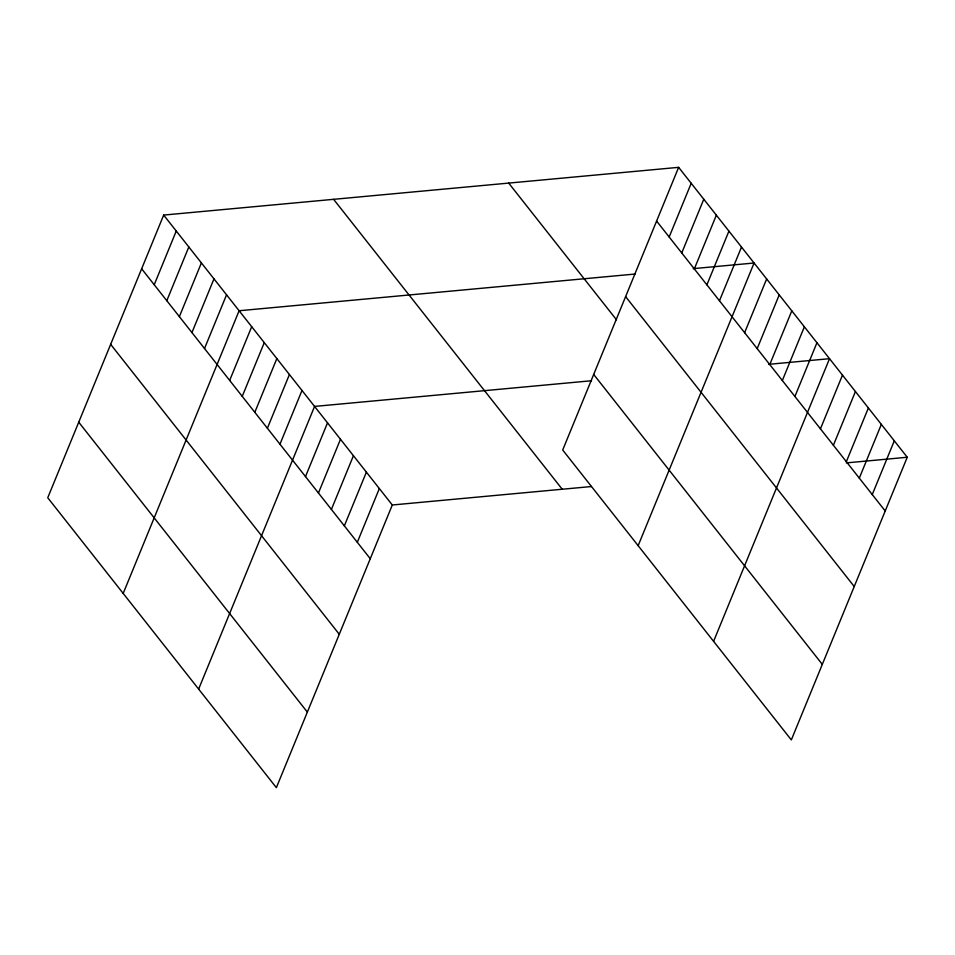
<?xml version="1.0" encoding="UTF-8"?>
<svg xmlns="http://www.w3.org/2000/svg" width="955" height="955" viewBox="0 0 955 955"><rect width="100%" height="100%" fill="white"/><g stroke="black" fill="none" stroke-linecap="round" stroke-linejoin="round"><path stroke-width="1.43" d="M163.675 215.078L47.75 497.746L276.365 787.66L392.302 504.992L163.675 215.078L678.635 167.34L907.25 457.254L791.325 739.922L562.698 450.008L678.635 167.34M154.221 284.745L176.257 231.026M166.791 300.694L188.827 246.963M179.373 316.642L201.398 262.912M191.943 332.579L213.98 278.86M204.513 348.527L226.55 294.809M123.195 593.413L239.12 310.745L635.123 274.037M229.666 380.424L251.702 326.694M242.236 396.361L264.272 342.642M254.806 412.309L276.843 358.591M267.388 428.258L289.425 374.527M279.958 444.206L301.995 390.476M198.64 689.092L314.565 406.424L591.503 380.747M305.493 476.581L327.517 422.85M318.445 493.007L340.481 439.276M331.397 509.433L353.434 455.702M344.349 525.859L366.386 472.14M357.313 542.285L379.338 488.566M669.168 237.007L691.205 183.288M681.751 252.956L703.787 199.225M694.321 268.904L716.357 215.173M706.891 284.841L728.928 231.122M719.473 300.789L741.498 247.07M638.143 545.675L754.08 263.007L693.187 268.653M744.614 332.686L766.65 278.956M757.196 348.623L779.22 294.904M769.766 364.571L791.802 310.853M782.336 380.52L804.373 326.789M794.906 396.468L816.943 342.738M713.588 641.354L829.525 358.686L768.632 364.333M820.441 428.843L842.477 375.112M833.393 445.269L855.429 391.538M846.345 461.695L868.382 407.964M859.309 478.121L881.346 424.402M872.261 494.547L894.298 440.828M392.302 504.992L591.408 486.537M846.357 462.9L907.25 457.254M656.598 221.059L885.213 510.985M625.609 296.611L854.236 586.537M508.705 183.097L616.476 319.77M593.688 374.456L822.303 664.37M333.617 199.32L562.232 489.235M141.65 268.797L370.265 558.723M110.661 344.349L339.276 634.275M78.74 422.194L307.355 712.108"/></g></svg>
